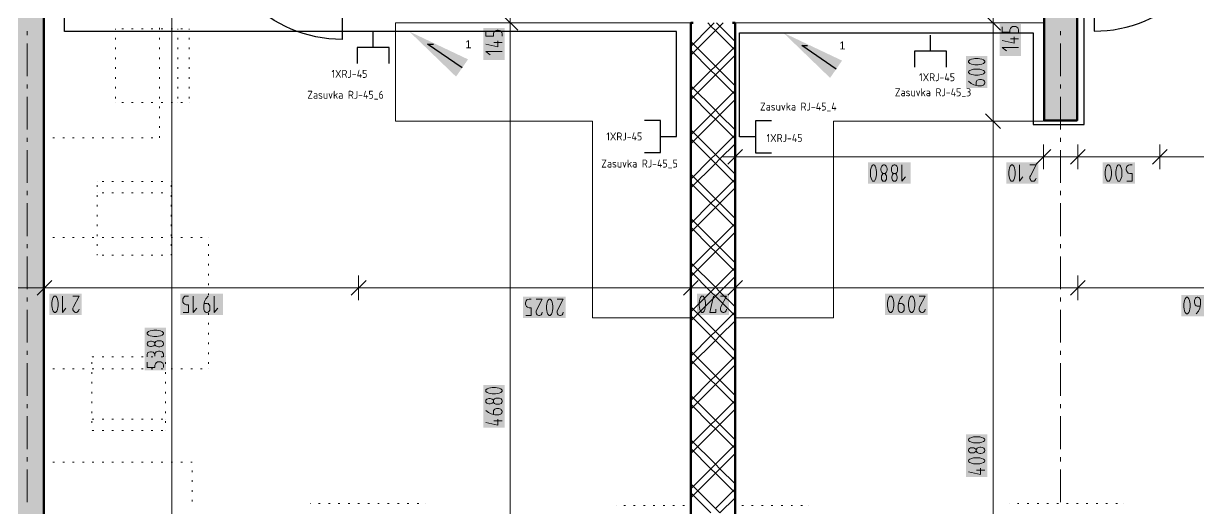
# Model space of a CAD drawing. Header units: millimetres. Extents: x 0 to 594, y 0 to 420.
# Drawn here: x 410.9 to 484.3, y 169.7 to 200 of the extents above; entities that cross this region are included whole.
import ezdxf
from ezdxf import colors
from ezdxf.entities.mleader import LeaderData, LeaderLine
from ezdxf.enums import TextEntityAlignment as Align
from ezdxf.math import Vec2, Vec3

# ---------------------------------------------------------------- set-up
doc = ezdxf.new("R2010")
doc.units = ezdxf.units.MM
doc.header["$LTSCALE"] = 8
for name, color, linetype in [('DESC', 1, 'Continuous'), ('PDF_Dvere', 7, 'Continuous'), ('PDF_Koty delkove', 7, 'Continuous'), ('PDF_Kuchyne', 7, 'Continuous'), ('PDF_Nabytek', 7, 'Continuous'), ('PDF_Osy hlavni', 7, 'Continuous'), ('PDF_Prostupy', 7, 'Continuous'), ('PDF_Steny akusticke', 7, 'Continuous'), ('PDF_Steny obvodove nosne', 7, 'Continuous'), ('RED_2.5mm^2', 1, 'Continuous'), ('SYMS', 7, 'Continuous'), ('TAGS', 160, 'Continuous')]:
    doc.layers.add(name, color=color, linetype=linetype)
doc.styles.add('WD_IEC', font='isocp2.shx', dxfattribs={"width": 0.9, "height": 4})

# ---------------------------------------------------------------- blocks, each defined once
blk = doc.blocks.new('RJ45Zasuvka_')
at = {"layer": 'SYMS'}
for p, q in [((0, 0), (0, 1)), ((-1, 0), (-1, -1)), ((1, 0), (-1, 0)), ((1, -1), (1, 0))]:
    blk.add_line(p, q, dxfattribs=at)
at = {"style": 'WD_IEC'}
for tag, height, p in [('INST', 2.7, (-6.093, 12.868)), ('LOC', 2.7, (-6.093, 9.868)), ('TAG1', 2.5, (-6, 6.828)), ('XREF', 2.7, (-6, -2.915)), ('DESC1', 2.7, (-6, -5.715)), ('DESC2', 2.7, (-6, -8.955)), ('DESC3', 2.7, (-6, -12.195))]:
    blk.add_attdef(tag, text='', height=height, dxfattribs=at).set_placement(p, align=Align.RIGHT)
for tag, p, height, flags in [('MFG', (3.917, 14.122), 1.5, 9), ('CAT', (3.917, 11.622), 1.5, 9), ('X2TERM01', (0, 1), 0.08, 1), ('ASSYCODE', (2.5, -0.75), 1, 1), ('FAMILY', (2.5, -2.25), 1, 1)]:
    blk.add_attdef(tag, p, '', height=height, dxfattribs=dict(at, flags=flags))
at = {"style": 'WD_IEC', "width": 0.8}
blk.add_attdef('TERM01', text='', height=2, rotation=90, dxfattribs=at).set_placement((-1, 1), align=Align.RIGHT)

msp = doc.modelspace()

# ---------------------------------------------------------------- hatches: boundary and pattern name
at = {"layer": 'PDF_Steny obvodove nosne', "true_color": 0xc0c0c0, "transparency": 33554559}
h = msp.add_hatch(color=9, dxfattribs=at)
h.paths.add_polyline_path([(474.649, 238.31), (474.649, 217.964), (476.699, 217.964), (476.699, 231.75), (476.698, 231.75), (476.698, 233.8), (476.699, 233.8), (476.699, 238.31)], flags=0)
h.paths.add_polyline_path([(474.649, 209.764), (474.649, 193.98), (476.699, 193.98), (476.699, 209.764)], flags=0)

# ---------------------------------------------------------------- linework, layer by layer
at = {"layer": 'PDF_Dvere', "lineweight": 25}
for points in [[(430.329, 207.253), (430.779, 207.253), (430.779, 199.053, -0.414213), (422.58, 207.253), (423.41, 207.253)], [(477.774, 207.766), (477.774, 199.566, 0.414214), (485.974, 207.766), (485.935, 207.766)]]:
    msp.add_lwpolyline(points, format="xyb", dxfattribs=at)
at = {"layer": 'PDF_Koty delkove', "lineweight": 18}
for points in [[(420.125, 152.109), (420.125, 185.541), (420.125, 205.447), (420.125, 207.253), (420.125, 208.739), (420.125, 232.622), (420.125, 235.389), (420.125, 238.464), (420.125, 253.839), (420.125, 256.914), (420.125, 259.681), (420.125, 283.564), (420.125, 285.05), (420.125, 340.194)], [(471.448, 148.214), (471.448, 152.109), (471.448, 152.736), (471.448, 166.844), (471.448, 185.52), (471.448, 191.78), (471.448, 193.928), (471.448, 200.078), (471.448, 201.564), (471.448, 202.447), (471.448, 208.739), (471.448, 211.483), (471.448, 216.306), (471.448, 221.741), (471.448, 226.227), (471.448, 227.445), (471.448, 234.159), (471.448, 235.697), (471.448, 238.464), (471.448, 246.152)], [(441.282, 152.109), (441.282, 200.078), (441.282, 201.564), (441.282, 208.739), (441.282, 234.159), (441.282, 235.697), (441.282, 238.464)], [(441.743, 199.617), (440.821, 200.539)], [(471.91, 199.617), (470.987, 200.539)], [(472.019, 199.835), (472.019, 199.506), (472.497, 199.506), (472.497, 199.643), (472.531, 199.739), (472.583, 199.794), (472.668, 199.848), (472.735, 199.862), (472.804, 199.862), (472.873, 199.848), (472.94, 199.821), (472.992, 199.78), (473.027, 199.725), (473.044, 199.643), (473.044, 199.506)], [(439.745, 199.59), (439.745, 199.262), (440.222, 199.262), (440.222, 199.399), (440.257, 199.494), (440.308, 199.549), (440.394, 199.603), (440.461, 199.617), (440.53, 199.617), (440.599, 199.603), (440.666, 199.576), (440.717, 199.535), (440.752, 199.481), (440.77, 199.399), (440.77, 199.262)], [(472.77, 199.205), (472.77, 198.821), (472.019, 198.986)], [(473.044, 199.095), (472.531, 199.095)], [(440.496, 198.96), (440.496, 198.577), (439.745, 198.742)], [(440.77, 198.303), (439.745, 198.303), (440.017, 198.085)], [(440.77, 198.851), (440.257, 198.851)], [(473.044, 198.548), (472.019, 198.548), (472.292, 198.329)], [(470.525, 197.195), (470.32, 197.195), (470.218, 197.181), (470.098, 197.154), (469.996, 197.113), (469.927, 197.059), (469.911, 197.031), (469.911, 196.977), (469.927, 196.949), (469.996, 196.895), (470.098, 196.854), (470.218, 196.826), (470.32, 196.812), (470.525, 196.812), (470.627, 196.826), (470.747, 196.854), (470.85, 196.895), (470.918, 196.949)], [(470.918, 196.949), (470.936, 196.977), (470.936, 197.031), (470.918, 197.059), (470.85, 197.113), (470.747, 197.154), (470.627, 197.181), (470.525, 197.195)], [(470.389, 196.183), (470.389, 196.374), (470.406, 196.429), (470.44, 196.47), (470.475, 196.497), (470.525, 196.524), (470.594, 196.538), (470.73, 196.538), (470.799, 196.524), (470.85, 196.497), (470.884, 196.47), (470.918, 196.429), (470.936, 196.374), (470.936, 196.32), (470.918, 196.265), (470.884, 196.224), (470.85, 196.196), (470.799, 196.169), (470.73, 196.155), (470.491, 196.155), (470.252, 196.21), (470.081, 196.292), (469.911, 196.429)], [(472.217, 193.928), (471.448, 193.928), (470.68, 193.928)], [(471.91, 193.467), (470.987, 194.39)], [(455.328, 192.48), (455.328, 191.712), (455.328, 190.943)], [(474.598, 192.48), (474.598, 191.712), (474.598, 190.943)], [(476.75, 192.48), (476.75, 191.712), (476.75, 190.943)], [(481.874, 192.48), (481.874, 191.712), (481.874, 190.943)], [(455.328, 191.712), (454.559, 191.712)], [(455.789, 192.173), (454.867, 191.25)], [(510.37, 191.712), (507.825, 191.712), (504.989, 191.712), (499.608, 191.712), (496.84, 191.712), (481.874, 191.712), (476.75, 191.712), (474.598, 191.712), (455.328, 191.712)], [(475.059, 192.173), (474.137, 191.25)], [(477.212, 192.173), (476.289, 191.25)], [(482.336, 192.173), (481.413, 191.25)], [(463.785, 190.788), (463.785, 190.583), (463.799, 190.482), (463.826, 190.362), (463.868, 190.259), (463.922, 190.19), (463.95, 190.174), (464.004, 190.174), (464.032, 190.19), (464.086, 190.259), (464.127, 190.362), (464.155, 190.482), (464.169, 190.583), (464.169, 190.788), (464.155, 190.891), (464.127, 191.01), (464.086, 191.113), (464.032, 191.182), (464.004, 191.199), (463.95, 191.199), (463.922, 191.182)], [(463.922, 191.182), (463.868, 191.113), (463.826, 191.01), (463.799, 190.891), (463.785, 190.788)], [(464.812, 190.805), (464.826, 190.891), (464.826, 190.959), (464.812, 191.044), (464.771, 191.13), (464.716, 191.182), (464.661, 191.199), (464.607, 191.199), (464.552, 191.182), (464.497, 191.13), (464.456, 191.044), (464.442, 190.959)], [(464.442, 190.959), (464.442, 190.891), (464.456, 190.805), (464.497, 190.72), (464.552, 190.669), (464.579, 190.652), (464.689, 190.652), (464.716, 190.669), (464.771, 190.72), (464.812, 190.805)], [(465.757, 191.199), (465.757, 190.174), (465.975, 190.447)], [(473.096, 191.199), (473.096, 190.174), (473.314, 190.447)], [(473.753, 191.199), (474.137, 191.199), (473.78, 190.515), (473.753, 190.447), (473.753, 190.344), (473.78, 190.277), (473.821, 190.225), (473.862, 190.19), (473.917, 190.174), (473.971, 190.174), (474.026, 190.19), (474.068, 190.225), (474.109, 190.277), (474.137, 190.378)], [(478.847, 190.788), (478.833, 190.891), (478.805, 191.01), (478.764, 191.113), (478.71, 191.182), (478.682, 191.199), (478.628, 191.199), (478.6, 191.182), (478.546, 191.113), (478.504, 191.01), (478.477, 190.891), (478.463, 190.788)], [(480.133, 190.174), (480.133, 190.652), (479.996, 190.652), (479.901, 190.687), (479.846, 190.738), (479.791, 190.823), (479.777, 190.891), (479.777, 190.959), (479.791, 191.028), (479.819, 191.096), (479.86, 191.147), (479.914, 191.182), (479.996, 191.199), (480.133, 191.199)], [(464.689, 190.652), (464.716, 190.634), (464.757, 190.583), (464.784, 190.515), (464.798, 190.447), (464.798, 190.378), (464.784, 190.31), (464.757, 190.242), (464.702, 190.19), (464.661, 190.174), (464.607, 190.174), (464.566, 190.19), (464.511, 190.242), (464.483, 190.31), (464.47, 190.378), (464.47, 190.447), (464.483, 190.515), (464.511, 190.583), (464.552, 190.634), (464.579, 190.652)], [(465.346, 190.652), (465.373, 190.634), (465.414, 190.583), (465.441, 190.515), (465.455, 190.447), (465.455, 190.378), (465.441, 190.31), (465.414, 190.242), (465.359, 190.19), (465.318, 190.174), (465.264, 190.174), (465.223, 190.19), (465.168, 190.242), (465.141, 190.31), (465.127, 190.378), (465.127, 190.447), (465.141, 190.515), (465.168, 190.583), (465.209, 190.634), (465.236, 190.652)], [(478.463, 190.788), (478.463, 190.583), (478.477, 190.482), (478.504, 190.362), (478.546, 190.259), (478.6, 190.19), (478.628, 190.174), (478.682, 190.174), (478.71, 190.19), (478.764, 190.259), (478.805, 190.362), (478.833, 190.482), (478.847, 190.583), (478.847, 190.788)], [(479.805, 190.174), (480.133, 190.174)], [(412.637, 183.974), (411.715, 183.051)], [(412.176, 184.281), (412.176, 183.512), (412.176, 182.744)], [(432.266, 183.974), (431.343, 183.051)], [(431.804, 184.281), (431.804, 183.512), (431.804, 182.744)], [(453.022, 183.974), (452.099, 183.051)], [(452.56, 184.281), (452.56, 183.512), (452.56, 182.744)], [(455.789, 183.974), (454.867, 183.051)], [(455.328, 184.281), (455.328, 183.512), (455.328, 182.744)], [(477.212, 183.974), (476.289, 183.051)], [(476.75, 184.281), (476.75, 183.512), (476.75, 182.744)], [(541.427, 183.512), (526.38, 183.512), (510.37, 183.512), (499.608, 183.512), (496.84, 183.512), (476.75, 183.512), (455.328, 183.512), (452.56, 183.512), (431.804, 183.512), (412.176, 183.512), (410.023, 183.512)], [(412.883, 182.983), (412.855, 183), (412.801, 183), (412.773, 182.983), (412.719, 182.914), (412.678, 182.811), (412.651, 182.691), (412.637, 182.589)], [(412.637, 182.589), (412.637, 182.384), (412.651, 182.283), (412.678, 182.163), (412.719, 182.06), (412.773, 181.991), (412.801, 181.975), (412.855, 181.975), (412.883, 181.991), (412.937, 182.06), (412.978, 182.163), (413.006, 182.283), (413.02, 182.384), (413.02, 182.589), (413.006, 182.691), (412.978, 182.811), (412.937, 182.914), (412.883, 182.983)], [(413.294, 183), (413.294, 181.975), (413.512, 182.248)], [(413.951, 183), (414.334, 183), (413.978, 182.316), (413.951, 182.248), (413.951, 182.145), (413.978, 182.078), (414.019, 182.026), (414.06, 181.991), (414.115, 181.975), (414.169, 181.975), (414.224, 181.991), (414.265, 182.026), (414.307, 182.078), (414.334, 182.179)], [(420.84, 181.975), (421.168, 181.975), (421.168, 182.453), (421.031, 182.453), (420.936, 182.488), (420.881, 182.539), (420.827, 182.624), (420.813, 182.691), (420.813, 182.76), (420.827, 182.829), (420.854, 182.896), (420.895, 182.948), (420.949, 182.983), (421.031, 183), (421.168, 183)], [(421.47, 183), (421.47, 181.975), (421.688, 182.248)], [(422.4, 183), (422.263, 182.829), (422.181, 182.658), (422.127, 182.419), (422.127, 182.179), (422.141, 182.111), (422.168, 182.06), (422.195, 182.026), (422.236, 181.991), (422.291, 181.975), (422.345, 181.975), (422.4, 181.991), (422.441, 182.026), (422.468, 182.06), (422.496, 182.111), (422.51, 182.179), (422.51, 182.316), (422.496, 182.384), (422.468, 182.453), (422.4, 182.504), (422.345, 182.521), (422.154, 182.521)], [(422.784, 183), (422.784, 181.975), (423.002, 182.248)], [(453.396, 182.06), (453.437, 182.163), (453.465, 182.283), (453.479, 182.384), (453.479, 182.589), (453.465, 182.691), (453.437, 182.811), (453.396, 182.914), (453.342, 182.983), (453.314, 183), (453.26, 183), (453.232, 182.983), (453.177, 182.914), (453.136, 182.811), (453.109, 182.691), (453.095, 182.589)], [(454.136, 182.179), (454.136, 181.975), (453.752, 181.975), (453.971, 183)], [(454.409, 183), (454.793, 183), (454.436, 182.316), (454.409, 182.248), (454.409, 182.145), (454.436, 182.078), (454.478, 182.026), (454.519, 181.991), (454.574, 181.975), (454.628, 181.975), (454.683, 181.991), (454.724, 182.026), (454.765, 182.078), (454.793, 182.179)], [(465.792, 183), (465.655, 182.829), (465.573, 182.658), (465.519, 182.419), (465.519, 182.179), (465.533, 182.111), (465.56, 182.06), (465.587, 182.026), (465.628, 181.991), (465.683, 181.975), (465.737, 181.975), (465.792, 181.991), (465.833, 182.026), (465.86, 182.06), (465.888, 182.111), (465.902, 182.179), (465.902, 182.316), (465.888, 182.384), (465.86, 182.453), (465.792, 182.504), (465.737, 182.521)], [(466.833, 183), (467.216, 183), (466.86, 182.316), (466.833, 182.248), (466.833, 182.145), (466.86, 182.078), (466.901, 182.026), (466.942, 181.991), (466.997, 181.975), (467.051, 181.975), (467.106, 181.991), (467.147, 182.026), (467.188, 182.078), (467.216, 182.179)], [(484.105, 182.421), (484.078, 182.456), (484.05, 182.506), (484.037, 182.575), (484.037, 182.711), (484.05, 182.78), (484.078, 182.831), (484.105, 182.865), (484.146, 182.9), (484.201, 182.917), (484.255, 182.917), (484.31, 182.9), (484.351, 182.865), (484.378, 182.831), (484.406, 182.78), (484.42, 182.711), (484.42, 182.472), (484.365, 182.233), (484.283, 182.062), (484.146, 181.892)], [(442.263, 181.781), (442.591, 181.781), (442.591, 182.258), (442.454, 182.258), (442.359, 182.293), (442.304, 182.344), (442.249, 182.43), (442.235, 182.497), (442.235, 182.566), (442.249, 182.635), (442.277, 182.702), (442.318, 182.753), (442.372, 182.788), (442.454, 182.806), (442.591, 182.806)], [(442.893, 182.806), (443.276, 182.806), (442.92, 182.122), (442.893, 182.053), (442.893, 181.951), (442.92, 181.883), (442.961, 181.832), (443.002, 181.797), (443.057, 181.781), (443.111, 181.781), (443.166, 181.797), (443.207, 181.832), (443.248, 181.883), (443.276, 181.985)], [(443.55, 182.395), (443.55, 182.19), (443.564, 182.088), (443.591, 181.968), (443.632, 181.866), (443.686, 181.797), (443.714, 181.781), (443.768, 181.781), (443.796, 181.797), (443.85, 181.866), (443.891, 181.968), (443.919, 182.088), (443.933, 182.19), (443.933, 182.395), (443.919, 182.497), (443.891, 182.617), (443.85, 182.72), (443.796, 182.788), (443.768, 182.806), (443.714, 182.806), (443.686, 182.788), (443.632, 182.72), (443.591, 182.617)], [(443.591, 182.617), (443.564, 182.497), (443.55, 182.395)], [(444.207, 182.806), (444.59, 182.806), (444.234, 182.122), (444.207, 182.053), (444.207, 181.951), (444.234, 181.883), (444.275, 181.832), (444.316, 181.797), (444.371, 181.781), (444.425, 181.781), (444.48, 181.797), (444.521, 181.832), (444.562, 181.883), (444.59, 181.985)], [(453.095, 182.589), (453.095, 182.384), (453.109, 182.283), (453.136, 182.163), (453.177, 182.06), (453.232, 181.991), (453.26, 181.975), (453.314, 181.975), (453.342, 181.991), (453.396, 182.06)], [(465.737, 182.521), (465.546, 182.521)], [(484.392, 182.37), (484.201, 182.37), (484.146, 182.387), (484.105, 182.421)], [(418.604, 179.942), (418.587, 179.983), (418.587, 180.037), (418.604, 180.078), (418.655, 180.133), (418.723, 180.16), (418.791, 180.174), (418.86, 180.174), (418.928, 180.16), (418.996, 180.133), (419.047, 180.092), (419.065, 180.065)], [(419.065, 179.955), (419.047, 179.928), (418.996, 179.887), (418.928, 179.86), (418.86, 179.846), (418.791, 179.846), (418.723, 179.86), (418.655, 179.887), (418.604, 179.942)], [(418.587, 179.189), (418.587, 179.353), (418.604, 179.408), (418.638, 179.462), (418.69, 179.49), (418.791, 179.517), (418.86, 179.517), (418.962, 179.49), (419.031, 179.435), (419.065, 179.353), (419.065, 179.244)], [(419.612, 179.189), (419.612, 179.38), (419.577, 179.448), (419.526, 179.503), (419.441, 179.53), (419.372, 179.544), (419.304, 179.544), (419.219, 179.53), (419.151, 179.503), (419.1, 179.448), (419.065, 179.353)], [(418.587, 178.86), (418.587, 178.532), (419.065, 178.532), (419.065, 178.669), (419.1, 178.764), (419.151, 178.819), (419.236, 178.873), (419.304, 178.887), (419.372, 178.887), (419.441, 178.873), (419.509, 178.846), (419.56, 178.805), (419.595, 178.751)], [(419.595, 178.751), (419.612, 178.669), (419.612, 178.532)], [(440.359, 177.271), (440.154, 177.271), (440.052, 177.257), (439.932, 177.23), (439.83, 177.189), (439.761, 177.135), (439.745, 177.107), (439.745, 177.052), (439.761, 177.025), (439.83, 176.97), (439.932, 176.929), (440.052, 176.901), (440.154, 176.887), (440.359, 176.887)], [(440.359, 176.887), (440.461, 176.901), (440.581, 176.929), (440.684, 176.97), (440.752, 177.025), (440.77, 177.052), (440.77, 177.107), (440.752, 177.135), (440.684, 177.189), (440.581, 177.23), (440.461, 177.257), (440.359, 177.271)], [(440.222, 176.368), (440.205, 176.34), (440.154, 176.299), (440.086, 176.272), (440.017, 176.258), (439.949, 176.258), (439.881, 176.272), (439.812, 176.299), (439.761, 176.354), (439.745, 176.395), (439.745, 176.45), (439.761, 176.491), (439.812, 176.546), (439.881, 176.573), (439.949, 176.587), (440.017, 176.587), (440.086, 176.573), (440.154, 176.546), (440.205, 176.505), (440.222, 176.478)], [(440.376, 176.6), (440.291, 176.56), (440.24, 176.505), (440.222, 176.478), (440.222, 176.368), (440.24, 176.34), (440.291, 176.285), (440.376, 176.244), (440.461, 176.23), (440.53, 176.23), (440.615, 176.244), (440.701, 176.285), (440.752, 176.34), (440.77, 176.395), (440.77, 176.45), (440.752, 176.505), (440.701, 176.56), (440.615, 176.6), (440.53, 176.614)], [(440.53, 176.614), (440.461, 176.614), (440.376, 176.6)], [(440.222, 175.601), (440.222, 175.793), (440.24, 175.848), (440.274, 175.889), (440.308, 175.916), (440.359, 175.943), (440.427, 175.957), (440.564, 175.957), (440.632, 175.943), (440.684, 175.916), (440.717, 175.889), (440.752, 175.848), (440.77, 175.793), (440.77, 175.738), (440.752, 175.683), (440.717, 175.642), (440.684, 175.615), (440.632, 175.587), (440.564, 175.573), (440.325, 175.573), (440.086, 175.628), (439.915, 175.71), (439.745, 175.848)], [(440.496, 175.3), (440.496, 174.916), (439.745, 175.081)], [(440.77, 175.191), (440.257, 175.191)], [(470.525, 174.196), (470.32, 174.196), (470.218, 174.182), (470.098, 174.155), (469.996, 174.114), (469.927, 174.06), (469.911, 174.032), (469.911, 173.978), (469.927, 173.95), (469.996, 173.895), (470.098, 173.854), (470.218, 173.826), (470.32, 173.812), (470.525, 173.812)], [(470.525, 173.812), (470.627, 173.826), (470.747, 173.854), (470.85, 173.895), (470.918, 173.95), (470.936, 173.978), (470.936, 174.032), (470.918, 174.06), (470.85, 174.114), (470.747, 174.155), (470.627, 174.182), (470.525, 174.196)], [(470.389, 173.293), (470.371, 173.265), (470.32, 173.224), (470.252, 173.197), (470.184, 173.183), (470.115, 173.183), (470.047, 173.197), (469.979, 173.224), (469.927, 173.279), (469.911, 173.32), (469.911, 173.375), (469.927, 173.416), (469.979, 173.471), (470.047, 173.498), (470.115, 173.512), (470.184, 173.512), (470.252, 173.498), (470.32, 173.471), (470.371, 173.43), (470.389, 173.403)], [(470.542, 173.525), (470.457, 173.485), (470.406, 173.43), (470.389, 173.403), (470.389, 173.293), (470.406, 173.265), (470.457, 173.21), (470.542, 173.169), (470.627, 173.155), (470.696, 173.155), (470.781, 173.169), (470.867, 173.21), (470.918, 173.265), (470.936, 173.32), (470.936, 173.375), (470.918, 173.43), (470.867, 173.485), (470.781, 173.525), (470.696, 173.539)], [(470.696, 173.539), (470.627, 173.539), (470.542, 173.525)], [(470.662, 172.225), (470.662, 171.841), (469.911, 172.006)], [(470.936, 172.116), (470.423, 172.116)]]:
    msp.add_lwpolyline(points, dxfattribs=at)
for points in [[(470.525, 197.852), (470.32, 197.852), (470.218, 197.838), (470.098, 197.811), (469.996, 197.77), (469.927, 197.716), (469.911, 197.688), (469.911, 197.634), (469.927, 197.606), (469.996, 197.552), (470.098, 197.511), (470.218, 197.483), (470.32, 197.469), (470.525, 197.469), (470.627, 197.483), (470.747, 197.511), (470.85, 197.552), (470.918, 197.606), (470.936, 197.634), (470.936, 197.688), (470.918, 197.716), (470.85, 197.77), (470.747, 197.811), (470.627, 197.838)], [(465.099, 190.959), (465.099, 190.891), (465.113, 190.805), (465.154, 190.72), (465.209, 190.669), (465.236, 190.652), (465.346, 190.652), (465.373, 190.669), (465.428, 190.72), (465.469, 190.805), (465.483, 190.891), (465.483, 190.959), (465.469, 191.044), (465.428, 191.13), (465.373, 191.182), (465.318, 191.199), (465.264, 191.199), (465.209, 191.182), (465.154, 191.13), (465.113, 191.044)], [(472.439, 190.788), (472.439, 190.583), (472.453, 190.482), (472.48, 190.362), (472.521, 190.259), (472.575, 190.19), (472.603, 190.174), (472.657, 190.174), (472.685, 190.19), (472.739, 190.259), (472.781, 190.362), (472.808, 190.482), (472.822, 190.583), (472.822, 190.788), (472.808, 190.891), (472.781, 191.01), (472.739, 191.113), (472.685, 191.182), (472.657, 191.199), (472.603, 191.199), (472.575, 191.182), (472.521, 191.113), (472.48, 191.01), (472.453, 190.891)], [(479.12, 190.788), (479.12, 190.583), (479.134, 190.482), (479.162, 190.362), (479.203, 190.259), (479.257, 190.19), (479.285, 190.174), (479.339, 190.174), (479.367, 190.19), (479.421, 190.259), (479.462, 190.362), (479.49, 190.482), (479.504, 190.583), (479.504, 190.788), (479.49, 190.891), (479.462, 191.01), (479.421, 191.113), (479.367, 191.182), (479.339, 191.199), (479.285, 191.199), (479.257, 191.182), (479.203, 191.113), (479.162, 191.01), (479.134, 190.891)], [(464.862, 182.589), (464.862, 182.384), (464.876, 182.283), (464.903, 182.163), (464.944, 182.06), (464.998, 181.991), (465.026, 181.975), (465.08, 181.975), (465.108, 181.991), (465.162, 182.06), (465.203, 182.163), (465.231, 182.283), (465.245, 182.384), (465.245, 182.589), (465.231, 182.691), (465.203, 182.811), (465.162, 182.914), (465.108, 182.983), (465.08, 183), (465.026, 183), (464.998, 182.983), (464.944, 182.914), (464.903, 182.811), (464.876, 182.691)], [(466.176, 182.589), (466.176, 182.384), (466.19, 182.283), (466.217, 182.163), (466.258, 182.06), (466.312, 181.991), (466.34, 181.975), (466.394, 181.975), (466.422, 181.991), (466.476, 182.06), (466.517, 182.163), (466.545, 182.283), (466.559, 182.384), (466.559, 182.589), (466.545, 182.691), (466.517, 182.811), (466.476, 182.914), (466.422, 182.983), (466.394, 183), (466.34, 183), (466.312, 182.983), (466.258, 182.914), (466.217, 182.811), (466.19, 182.691)], [(483.379, 182.506), (483.379, 182.301), (483.393, 182.2), (483.421, 182.08), (483.462, 181.977), (483.516, 181.909), (483.544, 181.892), (483.598, 181.892), (483.626, 181.909), (483.68, 181.977), (483.721, 182.08), (483.749, 182.2), (483.763, 182.301), (483.763, 182.506), (483.749, 182.609), (483.721, 182.729), (483.68, 182.831), (483.626, 182.9), (483.598, 182.917), (483.544, 182.917), (483.516, 182.9), (483.462, 182.831), (483.421, 182.729), (483.393, 182.609)], [(419.201, 180.858), (418.996, 180.858), (418.895, 180.844), (418.775, 180.817), (418.672, 180.776), (418.604, 180.722), (418.587, 180.694), (418.587, 180.64), (418.604, 180.612), (418.672, 180.558), (418.775, 180.517), (418.895, 180.489), (418.996, 180.475), (419.201, 180.475), (419.304, 180.489), (419.424, 180.517), (419.526, 180.558), (419.595, 180.612), (419.612, 180.64), (419.612, 180.694), (419.595, 180.722), (419.526, 180.776), (419.424, 180.817), (419.304, 180.844)], [(419.372, 180.201), (419.304, 180.201), (419.219, 180.187), (419.133, 180.147), (419.082, 180.092), (419.065, 180.065), (419.065, 179.955), (419.082, 179.928), (419.133, 179.873), (419.219, 179.832), (419.304, 179.818), (419.372, 179.818), (419.457, 179.832), (419.543, 179.873), (419.595, 179.928), (419.612, 179.983), (419.612, 180.037), (419.595, 180.092), (419.543, 180.147), (419.457, 180.187)], [(470.525, 172.882), (470.32, 172.882), (470.218, 172.868), (470.098, 172.841), (469.996, 172.8), (469.927, 172.746), (469.911, 172.718), (469.911, 172.663), (469.927, 172.635), (469.996, 172.581), (470.098, 172.54), (470.218, 172.512), (470.32, 172.498), (470.525, 172.498), (470.627, 172.512), (470.747, 172.54), (470.85, 172.581), (470.918, 172.635), (470.936, 172.663), (470.936, 172.718), (470.918, 172.746), (470.85, 172.8), (470.747, 172.841), (470.627, 172.868)]]:
    msp.add_lwpolyline(points, close=True, dxfattribs=at)
at = {"layer": 'PDF_Koty delkove', "color": 7, "lineweight": 18, "true_color": 0xffffff, "transparency": 33554559}
for points in [[(440.923, 197.766), (440.923, 199.771), (439.591, 197.766), (439.591, 199.771)], [(473.198, 198.01), (473.198, 200.015), (471.865, 198.01), (471.865, 200.015)], [(471.09, 196.001), (471.09, 198.006), (469.757, 196.001), (469.757, 198.006)], [(466.294, 191.353), (463.632, 191.353), (466.294, 190.02), (463.632, 190.02)], [(474.29, 191.353), (472.285, 191.353), (474.29, 190.02), (472.285, 190.02)], [(480.315, 191.353), (478.31, 191.353), (480.315, 190.02), (478.31, 190.02)], [(414.488, 183.154), (412.483, 183.154), (414.488, 181.821), (412.483, 181.821)], [(423.321, 183.154), (420.659, 183.154), (423.321, 181.821), (420.659, 181.821)], [(444.744, 182.959), (442.082, 182.959), (444.744, 181.627), (442.082, 181.627)], [(454.947, 183.154), (452.942, 183.154), (454.947, 181.821), (452.942, 181.821)], [(467.37, 183.154), (464.708, 183.154), (467.37, 181.821), (464.708, 181.821)], [(485.888, 183.071), (483.226, 183.071), (485.888, 181.738), (483.226, 181.738)], [(419.766, 178.35), (419.766, 181.012), (418.433, 178.35), (418.433, 181.012)], [(440.923, 174.763), (440.923, 177.424), (439.591, 174.763), (439.591, 177.424)], [(471.09, 171.688), (471.09, 174.349), (469.757, 171.688), (469.757, 174.349)]]:
    msp.add_solid(points, dxfattribs=at)
at = {"layer": 'PDF_Kuchyne', "lineweight": 13}
for points in [[(434.111, 193.928), (434.111, 200.078), (452.56, 200.078), (452.56, 193.928)], [(446.411, 193.928), (434.111, 193.928)], [(446.411, 193.928), (446.411, 181.628), (452.56, 181.628), (452.56, 193.928)]]:
    msp.add_lwpolyline(points, dxfattribs=at)
msp.add_lwpolyline([(455.328, 200.078), (455.328, 193.928), (455.328, 181.628), (461.478, 181.628), (461.478, 193.928), (474.598, 193.928), (474.598, 200.078)], close=True, dxfattribs=at)
at = {"layer": 'PDF_Nabytek', "lineweight": 13}
for points in [[(412.176, 199.666), (412.176, 199.768)], [(419.351, 199.666), (419.351, 199.768)], [(412.176, 199.051), (412.176, 199.153)], [(416.601, 199.719), (416.601, 199.719)], [(416.601, 199.666), (416.601, 199.719)], [(416.601, 199.719), (416.601, 199.719)], [(416.601, 199.051), (416.601, 199.153)], [(417.107, 199.719), (417.004, 199.719)], [(417.722, 199.719), (417.619, 199.719)], [(418.337, 199.719), (418.234, 199.719)], [(418.952, 199.719), (418.849, 199.719)], [(419.351, 199.051), (419.351, 199.153)], [(419.567, 199.719), (419.464, 199.719)], [(420.182, 199.719), (420.079, 199.719)], [(420.496, 199.666), (420.496, 199.719)], [(420.496, 199.719), (420.496, 199.719)], [(420.496, 199.051), (420.496, 199.153)], [(420.797, 199.719), (420.694, 199.719)], [(421.214, 199.666), (421.214, 199.719)], [(421.214, 199.719), (421.214, 199.719)], [(421.214, 199.719), (421.214, 199.719)], [(421.214, 199.051), (421.214, 199.153)], [(412.176, 198.436), (412.176, 198.538)], [(416.601, 198.436), (416.601, 198.538)], [(419.351, 198.436), (419.351, 198.538)], [(420.496, 198.436), (420.496, 198.538)], [(421.214, 198.436), (421.214, 198.538)], [(412.176, 197.821), (412.176, 197.923)], [(416.601, 197.821), (416.601, 197.923)], [(419.351, 197.821), (419.351, 197.923)], [(420.496, 197.821), (420.496, 197.923)], [(421.214, 197.821), (421.214, 197.923)], [(412.176, 197.206), (412.176, 197.308)], [(416.601, 197.206), (416.601, 197.308)], [(419.351, 197.206), (419.351, 197.308)], [(420.496, 197.206), (420.496, 197.308)], [(421.214, 197.206), (421.214, 197.308)], [(412.176, 196.591), (412.176, 196.693)], [(412.176, 195.976), (412.176, 196.078)], [(416.601, 196.591), (416.601, 196.693)], [(416.601, 195.976), (416.601, 196.078)], [(419.351, 196.591), (419.351, 196.693)], [(419.351, 195.976), (419.351, 196.078)], [(420.496, 196.591), (420.496, 196.693)], [(420.496, 195.976), (420.496, 196.078)], [(421.214, 196.591), (421.214, 196.693)], [(421.214, 195.976), (421.214, 196.078)], [(412.176, 195.361), (412.176, 195.463)], [(416.601, 195.361), (416.601, 195.463)], [(419.351, 195.361), (419.351, 195.463)], [(420.496, 195.361), (420.496, 195.463)], [(421.214, 195.361), (421.214, 195.463)], [(412.176, 194.746), (412.176, 194.848)], [(416.601, 195.107), (416.601, 195.107)], [(416.601, 195.107), (416.601, 195.107)], [(417.107, 195.107), (417.004, 195.107)], [(417.722, 195.107), (417.619, 195.107)], [(418.337, 195.107), (418.234, 195.107)], [(418.952, 195.107), (418.849, 195.107)], [(419.351, 194.746), (419.351, 194.848)], [(419.567, 195.107), (419.464, 195.107)], [(420.182, 195.107), (420.079, 195.107)], [(420.496, 195.107), (420.496, 195.107)], [(420.797, 195.107), (420.694, 195.107)], [(421.214, 195.107), (421.214, 195.107)], [(421.214, 195.107), (421.214, 195.107)], [(412.176, 194.131), (412.176, 194.233)], [(419.351, 194.131), (419.351, 194.233)], [(412.176, 193.516), (412.176, 193.618)], [(419.351, 193.516), (419.351, 193.618)], [(412.187, 192.903), (412.176, 192.903), (412.176, 193.003)], [(412.176, 192.903), (412.176, 192.903)], [(412.802, 192.903), (412.699, 192.903)], [(413.417, 192.903), (413.314, 192.903)], [(414.032, 192.903), (413.929, 192.903)], [(414.647, 192.903), (414.544, 192.903)], [(415.262, 192.903), (415.159, 192.903)], [(415.877, 192.903), (415.774, 192.903)], [(416.492, 192.903), (416.389, 192.903)], [(417.107, 192.903), (417.004, 192.903)], [(417.722, 192.903), (417.619, 192.903)], [(418.337, 192.903), (418.234, 192.903)], [(418.952, 192.903), (418.849, 192.903)], [(419.351, 192.903), (419.351, 193.003)], [(419.351, 192.903), (419.351, 192.903)], [(419.351, 192.903), (419.351, 192.903)], [(415.468, 190.167), (415.468, 190.167)], [(415.468, 190.167), (415.468, 190.167)], [(415.468, 189.826), (415.468, 189.928)], [(415.468, 189.449), (415.468, 189.449)], [(415.877, 190.167), (415.774, 190.167)], [(415.877, 189.449), (415.774, 189.449)], [(416.492, 190.167), (416.389, 190.167)], [(416.492, 189.449), (416.389, 189.449)], [(417.107, 190.167), (417.004, 190.167)], [(417.107, 189.449), (417.004, 189.449)], [(417.722, 190.167), (417.619, 190.167)], [(417.722, 189.449), (417.619, 189.449)], [(418.337, 190.167), (418.234, 190.167)], [(418.337, 189.449), (418.234, 189.449)], [(418.952, 190.167), (418.849, 190.167)], [(418.952, 189.449), (418.849, 189.449)], [(419.567, 190.167), (419.464, 190.167)], [(419.567, 189.449), (419.464, 189.449)], [(420.08, 190.167), (420.079, 190.167)], [(420.08, 189.449), (420.079, 189.449)], [(420.08, 190.167), (420.08, 190.167)], [(420.08, 190.167), (420.08, 190.167)], [(420.08, 189.826), (420.08, 189.928)], [(420.08, 189.449), (420.08, 189.449)], [(415.468, 189.211), (415.468, 189.313)], [(420.08, 189.211), (420.08, 189.313)], [(415.468, 188.596), (415.468, 188.698)], [(415.468, 187.981), (415.468, 188.083)], [(420.08, 188.596), (420.08, 188.698)], [(420.08, 187.981), (420.08, 188.083)], [(415.468, 187.366), (415.468, 187.468)], [(420.08, 187.366), (420.08, 187.468)], [(412.176, 186.651), (412.176, 186.651)], [(412.187, 186.651), (412.176, 186.651)], [(412.176, 186.651), (412.176, 186.651)], [(412.802, 186.651), (412.699, 186.651)], [(413.417, 186.651), (413.314, 186.651)], [(414.032, 186.651), (413.929, 186.651)], [(414.647, 186.651), (414.544, 186.651)], [(415.262, 186.651), (415.159, 186.651)], [(415.468, 186.751), (415.468, 186.853)], [(415.877, 186.651), (415.774, 186.651)], [(416.492, 186.651), (416.389, 186.651)], [(417.107, 186.651), (417.004, 186.651)], [(417.722, 186.651), (417.619, 186.651)], [(418.337, 186.651), (418.234, 186.651)], [(418.952, 186.651), (418.849, 186.651)], [(419.567, 186.651), (419.464, 186.651)], [(420.182, 186.651), (420.079, 186.651)], [(420.08, 186.751), (420.08, 186.853)], [(420.797, 186.651), (420.694, 186.651)], [(421.412, 186.651), (421.309, 186.651)], [(422.027, 186.651), (421.924, 186.651)], [(422.426, 186.651), (422.426, 186.651)], [(422.426, 186.651), (422.426, 186.651)], [(412.176, 186.136), (412.176, 186.238)], [(415.468, 186.136), (415.468, 186.238)], [(420.08, 186.136), (420.08, 186.238)], [(422.426, 186.136), (422.426, 186.238)], [(412.176, 185.521), (412.176, 185.623)], [(415.468, 185.554), (415.468, 185.623)], [(415.468, 185.554), (415.468, 185.554)], [(415.877, 185.554), (415.774, 185.554)], [(416.492, 185.554), (416.389, 185.554)], [(417.107, 185.554), (417.004, 185.554)], [(417.722, 185.554), (417.619, 185.554)], [(418.337, 185.554), (418.234, 185.554)], [(418.952, 185.554), (418.849, 185.554)], [(419.567, 185.554), (419.464, 185.554)], [(420.079, 185.554), (420.08, 185.554), (420.08, 185.623)], [(420.08, 185.554), (420.08, 185.554)], [(420.08, 185.554), (420.08, 185.554)], [(422.426, 185.521), (422.426, 185.623)], [(412.176, 184.906), (412.176, 185.008)], [(412.176, 184.291), (412.176, 184.393)], [(422.426, 184.906), (422.426, 185.008)], [(422.426, 184.291), (422.426, 184.393)], [(412.176, 183.676), (412.176, 183.778)], [(422.426, 183.676), (422.426, 183.778)], [(412.176, 183.061), (412.176, 183.164)], [(422.426, 183.061), (422.426, 183.164)], [(412.176, 182.446), (412.176, 182.549)], [(422.426, 182.446), (422.426, 182.549)], [(412.176, 181.831), (412.176, 181.934)], [(422.426, 181.831), (422.426, 181.934)], [(412.176, 181.216), (412.176, 181.319)], [(412.176, 180.601), (412.176, 180.704)], [(422.426, 181.216), (422.426, 181.319)], [(422.426, 180.601), (422.426, 180.704)], [(412.176, 179.986), (412.176, 180.089)], [(422.426, 179.986), (422.426, 180.089)], [(412.176, 179.371), (412.176, 179.474)], [(415.132, 179.198), (415.132, 179.198)], [(415.132, 179.198), (415.132, 179.198)], [(415.262, 179.198), (415.159, 179.198)], [(415.877, 179.198), (415.774, 179.198)], [(416.492, 179.198), (416.389, 179.198)], [(417.107, 179.198), (417.004, 179.198)], [(417.722, 179.198), (417.619, 179.198)], [(418.337, 179.198), (418.234, 179.198)], [(418.952, 179.198), (418.849, 179.198)], [(419.567, 179.198), (419.464, 179.198)], [(419.744, 179.198), (419.744, 179.198)], [(419.744, 179.198), (419.744, 179.198)], [(422.426, 179.371), (422.426, 179.474)], [(412.176, 178.756), (412.176, 178.859)], [(412.187, 178.451), (412.176, 178.451)], [(412.176, 178.451), (412.176, 178.451)], [(412.176, 178.451), (412.176, 178.451)], [(412.802, 178.451), (412.699, 178.451)], [(413.417, 178.451), (413.314, 178.451)], [(414.032, 178.451), (413.929, 178.451)], [(414.647, 178.451), (414.544, 178.451)], [(415.132, 178.756), (415.132, 178.859)], [(415.262, 178.451), (415.159, 178.451)], [(415.877, 178.451), (415.774, 178.451)], [(416.492, 178.451), (416.389, 178.451)], [(417.107, 178.451), (417.004, 178.451)], [(417.722, 178.451), (417.619, 178.451)], [(418.337, 178.451), (418.234, 178.451)], [(418.952, 178.451), (418.849, 178.451)], [(419.567, 178.451), (419.464, 178.451)], [(419.744, 178.756), (419.744, 178.859)], [(420.182, 178.451), (420.079, 178.451)], [(420.797, 178.451), (420.694, 178.451)], [(421.412, 178.451), (421.309, 178.451)], [(422.027, 178.451), (421.924, 178.451)], [(422.426, 178.756), (422.426, 178.859)], [(422.426, 178.451), (422.426, 178.451)], [(422.426, 178.451), (422.426, 178.451)], [(415.132, 178.141), (415.132, 178.244)], [(419.744, 178.141), (419.744, 178.244)], [(415.132, 177.526), (415.132, 177.629)], [(415.132, 176.911), (415.132, 177.014)], [(419.744, 177.526), (419.744, 177.629)], [(419.744, 176.911), (419.744, 177.014)], [(415.132, 176.296), (415.132, 176.399)], [(419.744, 176.296), (419.744, 176.399)], [(415.132, 175.681), (415.132, 175.784)], [(419.744, 175.681), (419.744, 175.784)], [(415.132, 175.303), (415.132, 175.303)], [(415.132, 175.066), (415.132, 175.169)], [(415.262, 175.303), (415.159, 175.303)], [(415.877, 175.303), (415.774, 175.303)], [(416.492, 175.303), (416.389, 175.303)], [(417.107, 175.303), (417.004, 175.303)], [(417.722, 175.303), (417.619, 175.303)], [(418.337, 175.303), (418.234, 175.303)], [(418.952, 175.303), (418.849, 175.303)], [(419.567, 175.303), (419.464, 175.303)], [(419.744, 175.303), (419.744, 175.303)], [(419.744, 175.066), (419.744, 175.169)], [(415.132, 174.586), (415.132, 174.586)], [(415.132, 174.586), (415.132, 174.586)], [(415.262, 174.586), (415.159, 174.586)], [(415.877, 174.586), (415.774, 174.586)], [(416.492, 174.586), (416.389, 174.586)], [(417.107, 174.586), (417.004, 174.586)], [(417.722, 174.586), (417.619, 174.586)], [(418.337, 174.586), (418.234, 174.586)], [(418.952, 174.586), (418.849, 174.586)], [(419.567, 174.586), (419.464, 174.586)], [(419.744, 174.586), (419.744, 174.586)], [(419.744, 174.586), (419.744, 174.586)], [(412.187, 172.609), (412.176, 172.609), (412.176, 172.606)], [(412.176, 172.609), (412.176, 172.609)], [(412.176, 172.609), (412.176, 172.609)], [(412.802, 172.609), (412.699, 172.609)], [(413.417, 172.609), (413.314, 172.609)], [(414.032, 172.609), (413.929, 172.609)], [(414.647, 172.609), (414.544, 172.609)], [(415.262, 172.609), (415.159, 172.609)], [(415.877, 172.609), (415.774, 172.609)], [(416.492, 172.609), (416.389, 172.609)], [(417.107, 172.609), (417.004, 172.609)], [(417.722, 172.609), (417.619, 172.609)], [(418.337, 172.609), (418.234, 172.609)], [(418.952, 172.609), (418.849, 172.609)], [(419.567, 172.609), (419.464, 172.609)], [(420.182, 172.609), (420.079, 172.609)], [(420.797, 172.609), (420.694, 172.609)], [(421.401, 172.609), (421.309, 172.609)], [(421.401, 172.609), (421.401, 172.609)], [(421.401, 172.606), (421.401, 172.609)], [(421.401, 172.609), (421.401, 172.609)], [(412.176, 171.991), (412.176, 172.094)], [(421.401, 171.991), (421.401, 172.094)], [(412.176, 171.376), (412.176, 171.479)], [(421.401, 171.376), (421.401, 171.479)], [(412.176, 170.761), (412.176, 170.864)], [(421.401, 170.761), (421.401, 170.864)], [(412.176, 170.146), (412.176, 170.249)], [(421.401, 170.146), (421.401, 170.249)], [(428.785, 170.02), (428.785, 170.02)], [(428.792, 170.02), (428.785, 170.02)], [(428.785, 170.02), (428.785, 170.02)], [(429.407, 170.02), (429.304, 170.02)], [(430.022, 170.02), (429.919, 170.02)], [(430.637, 170.02), (430.534, 170.02)], [(431.252, 170.02), (431.149, 170.02)], [(431.867, 170.02), (431.764, 170.02)], [(432.482, 170.02), (432.379, 170.02)], [(433.097, 170.02), (432.994, 170.02)], [(433.712, 170.02), (433.609, 170.02)], [(434.327, 170.02), (434.224, 170.02)], [(434.942, 170.02), (434.839, 170.02)], [(435.557, 170.02), (435.454, 170.02)], [(435.96, 170.02), (435.96, 170.02)], [(435.96, 170.02), (435.96, 170.02)], [(447.948, 169.902), (447.948, 169.902)], [(447.948, 169.902), (447.948, 169.902)], [(448.471, 169.902), (448.369, 169.902)], [(449.086, 169.902), (448.984, 169.902)], [(449.701, 169.902), (449.599, 169.902)], [(450.316, 169.902), (450.214, 169.902)], [(450.931, 169.902), (450.829, 169.902)], [(451.546, 169.902), (451.444, 169.902)], [(452.161, 169.902), (452.059, 169.902)], [(452.56, 169.902), (452.56, 169.902)], [(452.56, 169.902), (452.56, 169.902)], [(455.328, 169.902), (455.328, 169.902)], [(455.328, 169.902), (455.328, 169.902)], [(455.851, 169.902), (455.749, 169.902)], [(456.466, 169.902), (456.364, 169.902)], [(457.081, 169.902), (456.979, 169.902)], [(457.696, 169.902), (457.594, 169.902)], [(458.311, 169.902), (458.209, 169.902)], [(458.926, 169.902), (458.824, 169.902)], [(459.541, 169.902), (459.439, 169.902)], [(459.94, 169.902), (459.94, 169.902)], [(459.94, 169.902), (459.94, 169.902)], [(472.458, 170.02), (472.458, 170.02)], [(472.458, 170.02), (472.458, 170.02)], [(473.071, 170.02), (472.969, 170.02)], [(473.686, 170.02), (473.584, 170.02)], [(474.301, 170.02), (474.199, 170.02)], [(474.916, 170.02), (474.814, 170.02)], [(475.531, 170.02), (475.429, 170.02)], [(476.146, 170.02), (476.044, 170.02)], [(476.761, 170.02), (476.659, 170.02)], [(477.376, 170.02), (477.274, 170.02)], [(477.991, 170.02), (477.889, 170.02)], [(478.606, 170.02), (478.504, 170.02)], [(479.221, 170.02), (479.119, 170.02)], [(479.633, 170.02), (479.633, 170.02)], [(479.633, 170.02), (479.633, 170.02)]]:
    msp.add_lwpolyline(points, dxfattribs=at)
at = {"layer": 'PDF_Osy hlavni', "lineweight": 18}
for points in [[(411.1, 199.307), (411.1, 199.563)], [(475.674, 199.307), (475.674, 199.563)], [(411.1, 196.745), (411.1, 198.795)], [(475.674, 196.745), (475.674, 198.795)], [(411.1, 195.976), (411.1, 196.232)], [(475.674, 195.976), (475.674, 196.232)], [(411.1, 193.413), (411.1, 195.463)], [(475.674, 193.413), (475.674, 195.463)], [(411.1, 192.645), (411.1, 192.901)], [(475.674, 192.645), (475.674, 192.901)], [(411.1, 190.082), (411.1, 192.132)], [(475.674, 190.082), (475.674, 192.132)], [(411.1, 189.313), (411.1, 189.57)], [(475.674, 189.313), (475.674, 189.57)], [(411.1, 186.751), (411.1, 188.801)], [(475.674, 186.751), (475.674, 188.801)], [(411.1, 185.982), (411.1, 186.238)], [(475.674, 185.982), (475.674, 186.238)], [(411.1, 183.42), (411.1, 185.47)], [(475.674, 183.42), (475.674, 185.47)], [(411.1, 182.651), (411.1, 182.907)], [(475.674, 182.651), (475.674, 182.907)], [(411.1, 180.089), (411.1, 182.139)], [(475.674, 180.089), (475.674, 182.139)], [(411.1, 179.32), (411.1, 179.576)], [(475.674, 179.32), (475.674, 179.576)], [(411.1, 176.757), (411.1, 178.807)], [(475.674, 176.757), (475.674, 178.807)], [(411.1, 175.989), (411.1, 176.245)], [(475.674, 175.989), (475.674, 176.245)], [(411.1, 173.426), (411.1, 175.476)], [(475.674, 173.426), (475.674, 175.476)], [(411.1, 172.657), (411.1, 172.914)], [(475.674, 172.657), (475.674, 172.914)], [(411.1, 170.095), (411.1, 172.145)], [(475.674, 170.095), (475.674, 172.145)]]:
    msp.add_lwpolyline(points, dxfattribs=at)
at = {"layer": 'PDF_Steny akusticke', "lineweight": 50}
msp.add_lwpolyline([(452.714, 200.078), (452.56, 200.078), (452.56, 152.109), (455.328, 152.109), (455.328, 200.078), (455.174, 200.078)], dxfattribs=at)
at = {"layer": 'PDF_Steny akusticke', "lineweight": 9}
for points in [[(452.56, 198.059), (454.098, 199.597), (453.821, 199.873), (452.56, 198.613)], [(453.821, 199.873), (453.616, 200.078)], [(453.821, 199.873), (454.026, 200.078)], [(454.098, 199.597), (454.375, 199.873), (454.58, 200.078)], [(455.328, 198.92), (454.375, 199.873), (454.17, 200.078)], [(455.328, 198.367), (454.098, 199.597)], [(455.328, 196.153), (454.375, 197.106), (454.098, 197.383), (452.56, 198.92)], [(453.821, 197.106), (452.56, 198.367)], [(454.098, 197.383), (455.328, 198.613)], [(454.375, 197.106), (455.328, 198.059)], [(454.375, 197.106), (454.098, 196.829), (453.821, 197.106), (452.56, 195.845)], [(452.56, 195.292), (454.098, 196.829)], [(453.821, 197.106), (454.098, 197.383)], [(455.328, 195.599), (454.098, 196.829)], [(455.328, 193.385), (454.375, 194.338), (454.098, 194.615), (452.56, 196.153)], [(453.821, 194.338), (452.56, 195.599)], [(454.098, 194.615), (455.328, 195.845)], [(453.821, 194.338), (454.098, 194.615)], [(454.098, 194.062), (454.375, 194.338), (455.328, 195.292)], [(454.098, 194.062), (453.821, 194.338), (452.56, 193.078)], [(452.56, 192.524), (454.098, 194.062)], [(455.328, 192.832), (454.098, 194.062)], [(455.328, 190.618), (454.375, 191.571), (454.098, 191.848), (452.56, 193.385)], [(453.821, 191.571), (452.56, 192.832)], [(454.098, 191.848), (455.328, 193.078)], [(454.375, 191.571), (455.328, 192.524)], [(453.821, 191.571), (454.098, 191.848)], [(454.098, 191.294), (453.821, 191.571), (452.56, 190.31)], [(452.56, 189.757), (454.098, 191.294), (454.375, 191.571)], [(455.328, 190.064), (454.098, 191.294)], [(454.375, 188.803), (454.098, 189.08), (452.56, 190.618)], [(453.821, 188.803), (454.098, 189.08), (455.328, 190.31)], [(453.821, 188.803), (452.56, 190.064)], [(454.375, 188.803), (455.328, 189.757)], [(454.098, 188.527), (453.821, 188.803), (452.56, 187.543)], [(452.56, 186.989), (454.098, 188.527), (454.375, 188.803)], [(455.328, 187.85), (454.375, 188.803)], [(455.328, 187.297), (454.098, 188.527)], [(454.375, 186.036), (454.098, 186.313), (452.56, 187.85)], [(453.821, 186.036), (452.56, 187.297)], [(454.098, 186.313), (455.328, 187.543)], [(454.375, 186.036), (455.328, 186.989)], [(454.098, 185.759), (453.821, 186.036), (452.56, 184.775)], [(453.821, 186.036), (454.098, 186.313)], [(454.098, 185.759), (454.375, 186.036)], [(455.328, 185.083), (454.375, 186.036)], [(452.56, 184.222), (454.098, 185.759)], [(454.375, 183.268), (454.098, 183.545), (452.56, 185.083)], [(455.328, 184.529), (454.098, 185.759)], [(453.821, 183.268), (452.56, 184.529)], [(454.098, 183.545), (455.328, 184.775)], [(454.375, 183.268), (455.328, 184.222)], [(454.375, 183.268), (454.098, 182.992), (453.821, 183.268), (452.56, 182.008)], [(452.56, 181.454), (454.098, 182.992)], [(453.821, 183.268), (454.098, 183.545)], [(455.328, 181.762), (454.098, 182.992)], [(455.328, 182.315), (454.375, 183.268)], [(454.375, 180.501), (454.098, 180.778), (452.56, 182.315)], [(453.821, 180.501), (452.56, 181.762)], [(454.098, 180.778), (455.328, 182.008)], [(454.375, 180.501), (455.328, 181.454)], [(453.821, 180.501), (454.098, 180.778)], [(452.56, 179.24), (453.821, 180.501)], [(452.56, 178.687), (454.098, 180.224)], [(454.098, 180.224), (453.821, 180.501)], [(454.098, 180.224), (454.375, 180.501)], [(455.328, 178.994), (454.098, 180.224)], [(455.328, 179.548), (454.375, 180.501)], [(454.375, 177.733), (454.098, 178.01), (452.56, 179.548)], [(454.098, 178.01), (455.328, 179.24)], [(453.821, 177.733), (452.56, 178.994)], [(454.375, 177.733), (455.328, 178.687)], [(452.56, 176.473), (453.821, 177.733)], [(453.821, 177.733), (454.098, 178.01)], [(454.098, 177.457), (453.821, 177.733)], [(454.098, 177.457), (454.375, 177.733)], [(455.328, 176.78), (454.375, 177.733)], [(452.56, 175.919), (454.098, 177.457)], [(455.328, 176.227), (454.098, 177.457)], [(454.375, 174.966), (454.098, 175.243), (452.56, 176.78)], [(453.821, 174.966), (452.56, 176.227)], [(454.098, 175.243), (455.328, 176.473)], [(454.375, 174.966), (455.328, 175.919)], [(452.56, 173.705), (453.821, 174.966)], [(453.821, 174.966), (454.098, 175.243)], [(454.098, 174.689), (453.821, 174.966)], [(454.098, 174.689), (454.375, 174.966)], [(455.328, 174.013), (454.375, 174.966)], [(452.56, 173.152), (454.098, 174.689)], [(455.328, 173.459), (454.098, 174.689)], [(454.375, 172.199), (454.098, 172.475), (452.56, 174.013)], [(453.821, 172.199), (452.56, 173.459)], [(454.098, 172.475), (455.328, 173.705)], [(454.375, 172.199), (455.328, 173.152)], [(452.56, 170.938), (453.821, 172.199)], [(452.56, 170.384), (454.098, 171.922)], [(453.821, 172.199), (454.098, 172.475)], [(454.098, 171.922), (453.821, 172.199)], [(454.098, 171.922), (454.375, 172.199)], [(455.328, 170.692), (454.098, 171.922)], [(455.328, 171.245), (454.375, 172.199)], [(454.375, 169.431), (454.098, 169.708), (452.56, 171.245)], [(453.821, 169.431), (452.56, 170.692)], [(454.098, 169.708), (455.328, 170.938)], [(454.375, 169.431), (455.328, 170.384)]]:
    msp.add_lwpolyline(points, dxfattribs=at)
at = {"layer": 'PDF_Steny obvodove nosne', "lineweight": 70}
msp.add_lwpolyline([(412.125, 149.7), (412.125, 152.109), (412.125, 207.253), (412.125, 208.739), (412.125, 232.622), (412.125, 235.389), (412.125, 238.31), (410.075, 238.31), (410.075, 235.697), (410.075, 152.109), (410.075, 149.7)], close=True, dxfattribs=at)
msp.add_lwpolyline([(474.649, 209.764), (474.649, 201.564), (474.649, 200.078), (474.649, 193.98), (476.699, 193.98), (476.699, 207.766), (476.699, 209.252), (476.699, 209.764)], dxfattribs=at)
at = {"layer": 'PDF_Steny obvodove nosne', "color": 9, "lineweight": 9, "true_color": 0xc0c0c0, "transparency": 33554559}
msp.add_solid([(412.125, 149.7), (412.125, 238.31), (410.075, 149.7), (410.075, 238.31)], dxfattribs=at)
at = {"layer": 'RED_2.5mm^2'}
for p, q in [((413.429, 199.55), (413.429, 247.573)), ((477.137, 193.734), (477.137, 247.573)), ((451.668, 199.55), (413.429, 199.55)), ((451.668, 192.979), (451.668, 199.55)), ((455.599, 192.961), (455.599, 199.462)), ((455.599, 199.462), (473.953, 199.462)), ((473.953, 199.462), (473.953, 193.734)), ((473.953, 193.734), (477.137, 193.734))]:
    msp.add_line(p, q, dxfattribs=at)

# ---------------------------------------------------------------- block references
at = {"layer": 'SYMS'}
ref = msp.add_blockref('RJ45Zasuvka_', (432.707, 198.548), dxfattribs=at)
ref.add_attrib('TAG1', 'Zasuvka RJ-45_6', dxfattribs={"layer": 'TAGS', "height": 0.5, "style": 'WD_IEC'}).set_placement((433.376, 195.335), align=Align.RIGHT)
ref.add_attrib('DESC1', '1XRJ-45', dxfattribs={"layer": 'DESC', "height": 0.5, "style": 'WD_IEC'}).set_placement((432.348, 196.645), align=Align.RIGHT)
ref = msp.add_blockref('RJ45Zasuvka_', (467.532, 198.309), dxfattribs=at)
ref.add_attrib('TAG1', 'Zasuvka RJ-45_3', dxfattribs={"layer": 'TAGS', "height": 0.5, "style": 'WD_IEC'}).set_placement((470.086, 195.492), align=Align.RIGHT)
ref.add_attrib('DESC1', '1XRJ-45', dxfattribs={"layer": 'DESC', "height": 0.5, "style": 'WD_IEC'}).set_placement((469.071, 196.435), align=Align.RIGHT)
ref = msp.add_blockref('RJ45Zasuvka_', (456.599, 192.961), dxfattribs=dict(at, rotation=89.99999999999999))
ref.add_attrib('TAG1', 'Zasuvka RJ-45_4', dxfattribs={"layer": 'TAGS', "height": 0.5, "style": 'WD_IEC'}).set_placement((461.679, 194.599), align=Align.RIGHT)
ref.add_attrib('DESC1', '1XRJ-45', dxfattribs={"layer": 'DESC', "height": 0.5, "style": 'WD_IEC'}).set_placement((459.541, 192.632), align=Align.RIGHT)
ref = msp.add_blockref('RJ45Zasuvka_', (450.668, 192.979), dxfattribs=dict(at, rotation=270))
ref.add_attrib('TAG1', 'Zasuvka RJ-45_5', dxfattribs={"layer": 'TAGS', "height": 0.5, "style": 'WD_IEC'}).set_placement((451.746, 191.035), align=Align.RIGHT)
ref.add_attrib('DESC1', '1XRJ-45', dxfattribs={"layer": 'DESC', "height": 0.5, "style": 'WD_IEC'}).set_placement((449.524, 192.729), align=Align.RIGHT)

# ---------------------------------------------------------------- leaders
at = {"layer": 'PDF_Prostupy'}
ml = msp.add_multileader_mtext('Standard', dxfattribs=at)
ml.set_content('1', color=256)
ml.set_leader_properties()
ml.build(insert=Vec2(0, 0))
ml.multileader.update_dxf_attribs({"text_right_attachment_type": 6, "dogleg_length": 0.36})
ctx = ml.context
ctx.base_point, ctx.char_height, ctx.plane_origin = Vec3(436.478, 198.748), 0.5, Vec3(435.621, 198.252)
ctx.right_attachment = 6
notes = []
notes.append((ctx, [(0, (1, 1, 0), (436.118, 198.748), (1, 0), 0.36, [(0, [(434.977, 199.538)], 0, [])])]))
ctx.mtext.insert, ctx.mtext.width, ctx.mtext.flow_direction = Vec3(438.478, 198.998), 0.12351, 5
ml = msp.add_multileader_mtext('Standard', dxfattribs=at)
ml.set_content('1', color=256)
ml.set_leader_properties()
ml.build(insert=Vec2(0, 0))
ml.multileader.update_dxf_attribs({"text_right_attachment_type": 6, "dogleg_length": 0.36})
ctx = ml.context
ctx.base_point, ctx.char_height, ctx.plane_origin = Vec3(459.852, 198.67), 0.5, Vec3(458.994, 198.173)
ctx.right_attachment = 6
notes.append((ctx, [(0, (1, 1, 0), (459.492, 198.67), (1, 0), 0.36, [(0, [(458.351, 199.46)], 0, [])])]))
ctx.mtext.insert, ctx.mtext.width, ctx.mtext.flow_direction = Vec3(461.852, 198.92), 0.12351, 5
for ctx, leaders in notes:
    for number, flags, end, landing, length, lines in leaders:
        leader = LeaderData()
        leader.index, (leader.has_last_leader_line, leader.has_dogleg_vector, leader.attachment_direction) = number, flags
        leader.last_leader_point, leader.dogleg_vector, leader.dogleg_length = Vec3(end), Vec3(landing), length
        for number, points, colour, breaks in lines:
            line = LeaderLine()
            line.index, line.vertices, line.color, line.breaks = number, Vec3.list(points), colors.encode_raw_color(colour), breaks
            leader.lines.append(line)
        ctx.leaders.append(leader)

doc.saveas('drawing.dxf')
